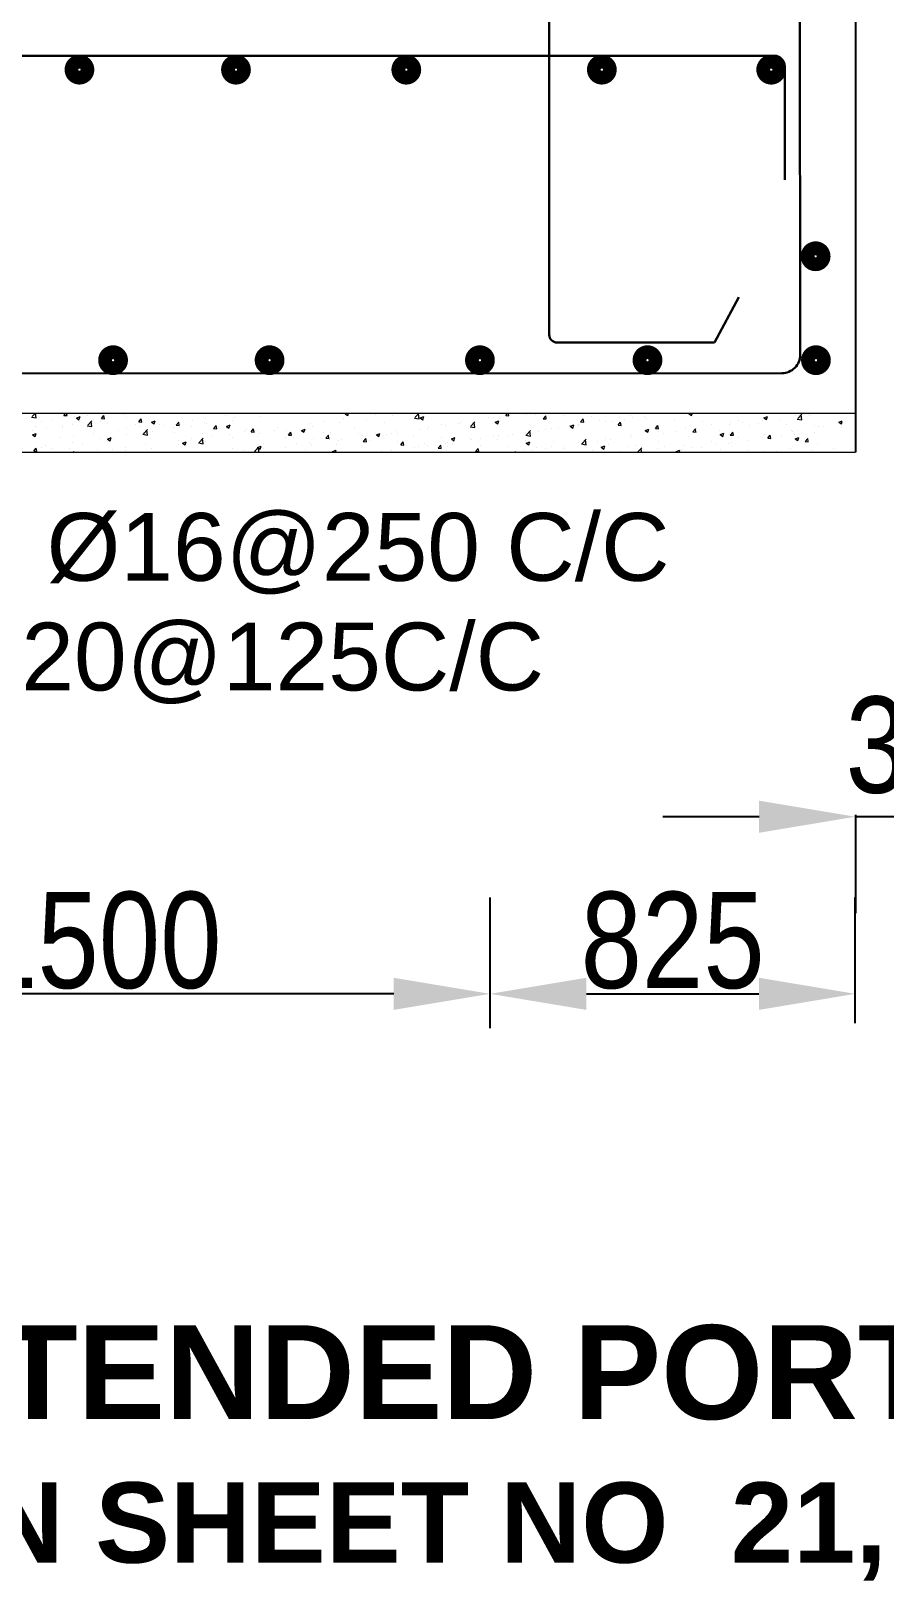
# Model space of a CAD drawing. Extents: x -358915 to 1258323, y -1667244 to -305611.
# Drawn here: x 583794 to 585921, y -1478479 to -1474602 of the extents above; entities that cross this region are included whole.
import ezdxf

# ---------------------------------------------------------------- set-up
doc = ezdxf.new("R2010")
doc.units = 0
doc.header["$LTSCALE"] = 300
doc.header["$MEASUREMENT"] = 0
doc.layers.get('DEFPOINTS').update_dxf_attribs({"linetype": 'CONTINUOUS'})
doc.layers.add('Dim', color=7, linetype='CONTINUOUS', lineweight=9)
doc.layers.add('ROD', color=1, linetype='CONTINUOUS', lineweight=30)
doc.layers.add('LINE', color=7, linetype='CONTINUOUS')
doc.layers.add('TXT', color=7, linetype='CONTINUOUS')
doc.styles.add('Arial', font='arial.ttf')
doc.styles.add('DIM', font='isocp3.shx')
doc.styles.add('dimText', font='ARIALN.TTF')
doc.dimstyles.new('dim n_120', dxfattribs={"dimtxt": 240, "dimasz": 240, "dimexe": 240, "dimexo": 150, "dimgap": 100, "dimtad": 2, "dimdec": 0, "dimzin": 0, "dimdsep": 46, "dimtxsty": 'DIM', "dimcen": 350, "dimclrd": 5, "dimclre": 5, "dimclrt": 7, "dimadec": 0, "dimazin": 0, "dimtfac": 1, "dimtdec": 0, "dimtmove": 0, "dimatfit": 3, "dimfxl": 240, "dimfxlon": 1, "dimtolj": 1, "dimtzin": 0, "dimarcsym": 0})

# ---------------------------------------------------------------- blocks, each defined once
blk = doc.blocks.new('*D895')
at = {"layer": 'DEFPOINTS', "color": 0, "ltscale": 50, "transparency": 16777216}
for p in [(585847.2, -1476404.4), (586237.2, -1476404.4), (585847.2, -1476559.5)]:
    blk.add_point(p, dxfattribs=at)
at = {"layer": 'Dim', "color": 5, "lineweight": -2, "ltscale": 50, "transparency": 16777216}
for p, q in [((585607.2, -1476559.5), (585367.2, -1476559.5)), ((585847.2, -1476554.4), (585847.2, -1476799.5)), ((586237.2, -1476559.5), (585847.2, -1476559.5)), ((586237.2, -1476554.4), (586237.2, -1476799.5)), ((586477.2, -1476559.5), (586717.2, -1476559.5))]:
    blk.add_line(p, q, dxfattribs=at)
at = {"layer": 'Dim', "color": 5, "ltscale": 50, "transparency": 16777216}
for points in [[(585607.2, -1476519.5), (585607.2, -1476599.5), (585847.2, -1476559.5)], [(586477.2, -1476519.5), (586477.2, -1476599.5), (586237.2, -1476559.5)]]:
    blk.add_solid(points, dxfattribs=at)
at = {"layer": 'Dim', "color": 7, "ltscale": 50, "transparency": 16777216, "insert": (586052.4, -1476381.6), "char_height": 240, "attachment_point": 5, "style": 'dimText'}
blk.add_mtext('\\A1;300', dxfattribs=at)
blk = doc.blocks.new('*D897')
at = {"layer": 'DEFPOINTS', "color": 0, "ltscale": 50, "transparency": 16777216}
for p in [(585847.1, -1477000.9), (584937, -1477236.6), (585847.1, -1477223.8)]:
    blk.add_point(p, dxfattribs=at)
at = {"layer": 'Dim', "color": 5, "lineweight": -2, "ltscale": 50, "transparency": 16777216}
for p, q in [((584937, -1477086.6), (584937, -1476760.9)), ((585847.1, -1477073.8), (585847.1, -1476760.9)), ((585177, -1477000.9), (585607.1, -1477000.9))]:
    blk.add_line(p, q, dxfattribs=at)
at = {"layer": 'Dim', "color": 5, "ltscale": 50, "transparency": 16777216}
for points in [[(585177, -1476960.9), (585177, -1477040.9), (584937, -1477000.9)], [(585607.1, -1476960.9), (585607.1, -1477040.9), (585847.1, -1477000.9)]]:
    blk.add_solid(points, dxfattribs=at)
at = {"layer": 'Dim', "color": 7, "ltscale": 50, "transparency": 16777216, "insert": (585392, -1476868.4), "char_height": 240, "attachment_point": 5, "style": 'dimText'}
blk.add_mtext('\\A1;825', dxfattribs=at)
blk = doc.blocks.new('*D900')
at = {"layer": 'DEFPOINTS', "color": 0, "ltscale": 50, "transparency": 16777216}
for p in [(582987.3, -1477000.9), (584937.2, -1477143.5), (582987.3, -1477246.9)]:
    blk.add_point(p, dxfattribs=at)
at = {"layer": 'Dim', "color": 5, "lineweight": -2, "ltscale": 50, "transparency": 16777216}
for p, q in [((582987.3, -1477096.9), (582987.3, -1476760.9)), ((584937.2, -1477000.9), (584937.2, -1476760.9)), ((584697.2, -1477000.9), (583227.3, -1477000.9))]:
    blk.add_line(p, q, dxfattribs=at)
at = {"layer": 'Dim', "color": 5, "ltscale": 50, "transparency": 16777216}
for points in [[(583227.3, -1476960.9), (583227.3, -1477040.9), (582987.3, -1477000.9)], [(584697.2, -1476960.9), (584697.2, -1477040.9), (584937.2, -1477000.9)]]:
    blk.add_solid(points, dxfattribs=at)
at = {"layer": 'Dim', "color": 7, "ltscale": 50, "transparency": 16777216, "insert": (583962.2, -1476868.4), "char_height": 240, "attachment_point": 5, "style": 'dimText'}
blk.add_mtext('\\A1;1500', dxfattribs=at)

msp = doc.modelspace()

# ---------------------------------------------------------------- linework, layer by layer
at = {"layer": 'Dim', "color": 2, "ltscale": 50}
for p, q in [((583794.6, -1475563.5), (583806.2, -1475565.3)), ((583796.1, -1475562), (583804.3, -1475553.4)), ((583806.2, -1475565.3), (583804.8, -1475553.4)), ((583819.7, -1475573.5), (583819.7, -1475573.5)), ((583841, -1475554.9), (583841, -1475554.9)), ((583845.2, -1475572.8), (583845.2, -1475572.8)), ((583875.3, -1475559.2), (583880.2, -1475553.4)), ((583875.3, -1475559.2), (583883.1, -1475559.9)), ((583883, -1475559.9), (583881.8, -1475553.4)), ((583901.8, -1475562.7), (583901.8, -1475562.7)), ((583906.4, -1475565.9), (583915.5, -1475562.4)), ((583906.4, -1475565.9), (583912.9, -1475570.3)), ((583912.8, -1475570.3), (583915.5, -1475562.4)), ((583914.6, -1475575.7), (583914.6, -1475575.7)), ((583934.4, -1475558.4), (583934.4, -1475558.4)), ((583934.8, -1475583.5), (583944.9, -1475573)), ((583944.9, -1475586.8), (583943.5, -1475574.4)), ((583948, -1475570.4), (583948, -1475570.4)), ((583965.2, -1475573.3), (583965.2, -1475573.3)), ((583968.5, -1475567.4), (583974.8, -1475559.9)), ((583968.5, -1475567.4), (583976.3, -1475568)), ((583976.3, -1475568.1), (583974.8, -1475559.9)), ((583984, -1475578.7), (583984, -1475578.7)), ((584023.8, -1475557.4), (584023.8, -1475557.4)), ((584031.9, -1475564.1), (584031.9, -1475564.1)), ((584053.4, -1475581.6), (584053.4, -1475581.6)), ((584061.8, -1475575.5), (584068.1, -1475568.1)), ((584061.8, -1475575.5), (584069.6, -1475576.2)), ((584069.5, -1475576.2), (584068, -1475568.1)), ((584093.2, -1475576.3), (584102.3, -1475572.8)), ((584093.2, -1475576.3), (584099.7, -1475580.7)), ((584097.6, -1475555.8), (584097.6, -1475555.8)), ((584099.7, -1475580.7), (584102.3, -1475572.8)), ((584113.3, -1475581.7), (584113.3, -1475581.7)), ((584155, -1475583.7), (584161.3, -1475576.2)), ((584162.8, -1475584.4), (584161.3, -1475576.3)), ((584195.4, -1475570.9), (584195.4, -1475570.9)), ((584225.1, -1475576.8), (584225.1, -1475576.8)), ((584227.9, -1475566.6), (584227.9, -1475566.6)), ((584230.3, -1475580.2), (584230.3, -1475580.2)), ((584277.2, -1475560.1), (584277.2, -1475560.1)), ((584295.9, -1475571.9), (584295.9, -1475571.9)), ((584300.9, -1475563.8), (584300.9, -1475563.8)), ((584363.5, -1475562.1), (584363.5, -1475562.1)), ((584488.9, -1475579), (584488.9, -1475579)), ((584521.5, -1475574.7), (584521.5, -1475574.7)), ((584561.8, -1475578.2), (584561.8, -1475578.2)), ((584570.7, -1475568.2), (584570.7, -1475568.2)), ((584576.1, -1475555.2), (584581, -1475553.4)), ((584576.1, -1475555.2), (584582.6, -1475559.6)), ((584582.6, -1475559.6), (584584.6, -1475553.4)), ((584628.6, -1475569), (584628.6, -1475569)), ((584652.8, -1475557.4), (584652.8, -1475557.4)), ((584674.6, -1475576.3), (584674.6, -1475576.3)), ((584694.2, -1475560.7), (584694.2, -1475560.7)), ((584748.6, -1475566), (584760.1, -1475567.8)), ((584750, -1475564.5), (584760.1, -1475553.9)), ((584750.4, -1475563.3), (584750.4, -1475563.3)), ((584760.1, -1475567.7), (584758.7, -1475555.4)), ((584763, -1475565.6), (584772.1, -1475562.1)), ((584763, -1475565.6), (584769.4, -1475570)), ((584769.4, -1475570), (584772, -1475562.1)), ((584857.4, -1475578.8), (584857.4, -1475578.8)), ((584864.3, -1475576.3), (584864.3, -1475576.3)), ((584888.8, -1475586), (584898.9, -1475575.4)), ((584892.6, -1475576.7), (584892.6, -1475576.7)), ((584898.9, -1475589.3), (584897.4, -1475576.9)), ((584933.2, -1475565.8), (584933.2, -1475565.8)), ((584946.4, -1475565.5), (584946.4, -1475565.5)), ((584949.8, -1475576), (584958.9, -1475572.5)), ((584949.8, -1475576), (584956.2, -1475580.4)), ((584956.2, -1475580.4), (584958.8, -1475572.5)), ((584960.1, -1475567), (584960.1, -1475567)), ((584976.2, -1475559.3), (584981.2, -1475553.4)), ((584976.2, -1475559.3), (584984, -1475560)), ((584978.9, -1475561.2), (584978.9, -1475561.2)), ((584983.9, -1475560), (584982.7, -1475553.4)), ((585026.8, -1475557.8), (585026.8, -1475557.8)), ((585028.2, -1475554.8), (585028.2, -1475554.8)), ((585050.3, -1475556.2), (585050.3, -1475556.2)), ((585069.4, -1475567.5), (585075.7, -1475560)), ((585069.4, -1475567.5), (585077.2, -1475568.2)), ((585077.2, -1475568.2), (585075.7, -1475560)), ((585119.7, -1475559.2), (585119.7, -1475559.2)), ((585162.7, -1475575.6), (585168.9, -1475568.2)), ((585162.7, -1475575.6), (585170.4, -1475576.3)), ((585170.4, -1475576.4), (585168.9, -1475568.2)), ((585189.1, -1475562.1), (585189.1, -1475562.1)), ((585210.3, -1475572.3), (585210.3, -1475572.3)), ((585225.2, -1475573.9), (585225.2, -1475573.9)), ((585240, -1475573.6), (585240, -1475573.6)), ((585255.9, -1475583.8), (585262.2, -1475576.3)), ((585258.5, -1475565), (585258.5, -1475565)), ((585263.7, -1475584.5), (585262.2, -1475576.4)), ((585272.5, -1475569.4), (585272.5, -1475569.4)), ((585286.1, -1475559.3), (585286.1, -1475559.3)), ((585290.9, -1475565.6), (585290.9, -1475565.6)), ((585321.7, -1475562.9), (585321.7, -1475562.9)), ((585327.9, -1475567.9), (585327.9, -1475567.9)), ((585358.4, -1475555.8), (585358.4, -1475555.8)), ((585397.3, -1475570.9), (585397.3, -1475570.9)), ((585432.7, -1475554.9), (585436.7, -1475553.4)), ((585432.7, -1475554.9), (585439.1, -1475559.3)), ((585439.1, -1475559.3), (585441.1, -1475553.4)), ((585466.7, -1475573.8), (585466.7, -1475573.8)), ((585489.2, -1475581.6), (585489.2, -1475581.6)), ((585533.5, -1475581.8), (585533.5, -1475581.8)), ((585536.1, -1475576.7), (585536.1, -1475576.7)), ((585556.7, -1475571.9), (585556.7, -1475571.9)), ((585566.1, -1475577.5), (585566.1, -1475577.5)), ((585605.5, -1475579.7), (585605.5, -1475579.7)), ((585615.3, -1475571), (585615.3, -1475571)), ((585619.5, -1475565.3), (585628.6, -1475561.8)), ((585619.5, -1475565.3), (585626, -1475569.7)), ((585623.5, -1475562.7), (585623.5, -1475562.7)), ((585625.9, -1475569.7), (585628.6, -1475561.9)), ((585659.8, -1475571.8), (585659.8, -1475571.8)), ((585674.9, -1475582.6), (585674.9, -1475582.6)), ((585689.1, -1475554.4), (585689.1, -1475554.4)), ((585697.4, -1475560.2), (585697.4, -1475560.2)), ((585702.5, -1475568.4), (585714.1, -1475570.2)), ((585704, -1475566.9), (585714.1, -1475556.4)), ((585714.1, -1475570.2), (585712.6, -1475557.9)), ((585729.9, -1475555.9), (585729.9, -1475555.9)), ((585735.6, -1475558.8), (585735.6, -1475558.8)), ((585806.3, -1475575.8), (585814.7, -1475572.5)), ((585806.3, -1475575.8), (585812.8, -1475580.1)), ((585812.7, -1475580.1), (585814.7, -1475574.3)), ((583796.4, -1475596.4), (583796.4, -1475596.4)), ((583797.2, -1475607.8), (583806.3, -1475604.3)), ((583797.2, -1475607.8), (583803.7, -1475612.2)), ((583803.3, -1475587.3), (583803.3, -1475587.3)), ((583803.6, -1475612.2), (583806.3, -1475604.3)), ((583832, -1475591.4), (583832, -1475591.4)), ((583867.6, -1475614), (583867.6, -1475614)), ((583872.2, -1475583.4), (583872.2, -1475583.4)), ((583872.7, -1475590.3), (583872.7, -1475590.3)), ((583897.7, -1475583), (583897.7, -1475583)), ((583900.2, -1475609.7), (583900.2, -1475609.7)), ((583933.4, -1475585), (583944.9, -1475586.8)), ((583942.1, -1475593.2), (583942.1, -1475593.2)), ((583949.4, -1475603.2), (583949.4, -1475603.2)), ((583963.6, -1475616.6), (583963.6, -1475616.6)), ((583984, -1475618.2), (583993.1, -1475614.8)), ((583984, -1475618.2), (583990.5, -1475622.6)), ((583990.4, -1475622.6), (583993.1, -1475614.8)), ((583997.6, -1475615.9), (583997.6, -1475615.9)), ((584011.4, -1475596.1), (584011.4, -1475596.1)), ((584030.3, -1475607.4), (584030.3, -1475607.4)), ((584031.5, -1475592.4), (584031.5, -1475592.4)), ((584064, -1475588.1), (584064, -1475588.1)), ((584072.1, -1475606.5), (584083.7, -1475608.3)), ((584073.5, -1475605), (584083.7, -1475594.5)), ((584073.5, -1475602.9), (584073.5, -1475602.9)), ((584080.8, -1475599.1), (584080.8, -1475599.1)), ((584083.6, -1475608.3), (584082.2, -1475596)), ((584096, -1475599.1), (584096, -1475599.1)), ((584122.8, -1475584.5), (584122.8, -1475584.5)), ((584149.3, -1475589.9), (584149.3, -1475589.9)), ((584150.2, -1475602), (584150.2, -1475602)), ((584155, -1475583.7), (584162.8, -1475584.4)), ((584163.5, -1475589.3), (584163.5, -1475589.3)), ((584192.2, -1475587.5), (584192.2, -1475587.5)), ((584193.7, -1475617.8), (584193.7, -1475617.8)), ((584212.3, -1475626.5), (584222.4, -1475616)), ((584219.6, -1475604.9), (584219.6, -1475604.9)), ((584222.4, -1475629.8), (584220.9, -1475617.5)), ((584243, -1475611.4), (584243, -1475611.4)), ((584248.3, -1475591.8), (584254.5, -1475584.4)), ((584248.3, -1475591.8), (584256, -1475592.5)), ((584256, -1475592.6), (584254.5, -1475584.4)), ((584261.6, -1475590.4), (584261.6, -1475590.4)), ((584280.1, -1475586.7), (584289.2, -1475583.2)), ((584280.1, -1475586.7), (584286.5, -1475591.1)), ((584286.5, -1475591.1), (584289.1, -1475583.2)), ((584289, -1475607.9), (584289, -1475607.9)), ((584294.4, -1475615.1), (584294.4, -1475615.1)), ((584325.1, -1475600.6), (584325.1, -1475600.6)), ((584331, -1475593.3), (584331, -1475593.3)), ((584341.5, -1475600), (584347.8, -1475592.5)), ((584341.5, -1475600), (584349.3, -1475600.7)), ((584349.3, -1475600.7), (584347.8, -1475592.6)), ((584357.6, -1475596.3), (584357.6, -1475596.3)), ((584358.4, -1475610.8), (584358.4, -1475610.8)), ((584361.9, -1475605.4), (584361.9, -1475605.4)), ((584400.4, -1475596.3), (584400.4, -1475596.3)), ((584406.8, -1475589.8), (584406.8, -1475589.8)), ((584427.8, -1475613.7), (584427.8, -1475613.7)), ((584428.6, -1475596.2), (584428.6, -1475596.2)), ((584434.8, -1475608.2), (584441, -1475600.7)), ((584434.8, -1475608.2), (584442.5, -1475608.8)), ((584442.5, -1475608.9), (584441, -1475600.7)), ((584447.2, -1475615.4), (584447.2, -1475615.4)), ((584466.9, -1475597.1), (584476, -1475593.6)), ((584466.9, -1475597.1), (584473.4, -1475601.5)), ((584469.8, -1475599.2), (584469.8, -1475599.2)), ((584473.3, -1475601.5), (584476, -1475593.7)), ((584494.3, -1475587.9), (584494.3, -1475587.9)), ((584497.2, -1475616.7), (584497.2, -1475616.7)), ((584523, -1475602.4), (584523, -1475602.4)), ((584528, -1475616.3), (584534.3, -1475608.8)), ((584528, -1475616.3), (584535.8, -1475617)), ((584535.7, -1475617), (584534.2, -1475608.9)), ((584536.5, -1475619.5), (584536.5, -1475619.5)), ((584539.2, -1475602.1), (584539.2, -1475602.1)), ((584566.6, -1475619.6), (584566.6, -1475619.6)), ((584598.8, -1475589.3), (584598.8, -1475589.3)), ((584608.6, -1475605.1), (584608.6, -1475605.1)), ((584618.6, -1475608.7), (584618.6, -1475608.7)), ((584621.2, -1475624.5), (584627.5, -1475617)), ((584627, -1475612.3), (584627, -1475612.3)), ((584629, -1475625.2), (584627.5, -1475617)), ((584629.9, -1475617.9), (584629.9, -1475617.9)), ((584651.2, -1475604.4), (584651.2, -1475604.4)), ((584653.7, -1475607.6), (584662.8, -1475604.1)), ((584653.7, -1475607.6), (584660.2, -1475611.9)), ((584660.2, -1475611.9), (584662.8, -1475604.1)), ((584678, -1475608), (584678, -1475608)), ((584692.6, -1475604), (584692.6, -1475604)), ((584700.4, -1475597.9), (584700.4, -1475597.9)), ((584705.8, -1475604.9), (584705.8, -1475604.9)), ((584747.4, -1475610.9), (584747.4, -1475610.9)), ((584760.2, -1475594.2), (584760.2, -1475594.2)), ((584781.6, -1475591.9), (584781.6, -1475591.9)), ((584782.5, -1475587.1), (584782.5, -1475587.1)), ((584815.1, -1475582.8), (584815.1, -1475582.8)), ((584816.8, -1475613.9), (584816.8, -1475613.9)), ((584826.9, -1475585.1), (584826.9, -1475585.1)), ((584840.6, -1475618), (584849.7, -1475614.5)), ((584840.6, -1475618), (584847, -1475622.3)), ((584847, -1475622.3), (584849.6, -1475614.5)), ((584886.2, -1475616.8), (584886.2, -1475616.8)), ((584887.3, -1475587.5), (584898.9, -1475589.3)), ((584891, -1475620), (584891, -1475620)), ((584912.2, -1475616.8), (584912.2, -1475616.8)), ((584944.7, -1475612.5), (584944.7, -1475612.5)), ((584955.6, -1475619.7), (584955.6, -1475619.7)), ((584958.5, -1475610.3), (584958.5, -1475610.3)), ((584982.8, -1475611.3), (584982.8, -1475611.3)), ((584994, -1475606), (584994, -1475606)), ((585025.3, -1475601.1), (585025.3, -1475601.1)), ((585026.1, -1475609), (585037.6, -1475610.8)), ((585027.5, -1475607.5), (585037.6, -1475596.9)), ((585037.6, -1475610.8), (585036.2, -1475598.4)), ((585058.7, -1475598.3), (585058.7, -1475598.3)), ((585076.1, -1475595.2), (585076.1, -1475595.2)), ((585090.9, -1475592.8), (585090.9, -1475592.8)), ((585108.6, -1475590.9), (585108.6, -1475590.9)), ((585134.5, -1475585.3), (585134.5, -1475585.3)), ((585136.6, -1475586.4), (585145.7, -1475583)), ((585136.6, -1475586.4), (585143.1, -1475590.8)), ((585143, -1475590.8), (585145.7, -1475583)), ((585157.9, -1475584.5), (585157.9, -1475584.5)), ((585158.4, -1475583.1), (585158.4, -1475583.1)), ((585166.2, -1475629), (585176.4, -1475618.5)), ((585176.3, -1475632.3), (585174.9, -1475620)), ((585223.6, -1475617.2), (585223.6, -1475617.2)), ((585238.3, -1475620.6), (585238.3, -1475620.6)), ((585255.9, -1475583.8), (585263.7, -1475584.5)), ((585287.5, -1475614.2), (585287.5, -1475614.2)), ((585289.3, -1475608.9), (585289.3, -1475608.9)), ((585323.4, -1475596.9), (585332.5, -1475593.4)), ((585323.4, -1475596.9), (585329.9, -1475601.2)), ((585329.9, -1475601.2), (585332.5, -1475593.4)), ((585349.2, -1475591.9), (585355.4, -1475584.5)), ((585349.2, -1475591.9), (585356.9, -1475592.6)), ((585356.9, -1475592.7), (585355.4, -1475584.5)), ((585356.8, -1475599.1), (585356.8, -1475599.1)), ((585369.6, -1475603.3), (585369.6, -1475603.3)), ((585402.2, -1475599.1), (585402.2, -1475599.1)), ((585423.5, -1475590), (585423.5, -1475590)), ((585432.4, -1475610.8), (585432.4, -1475610.8)), ((585442.4, -1475600.1), (585448.7, -1475592.6)), ((585442.4, -1475600.1), (585450.2, -1475600.8)), ((585450.1, -1475600.8), (585448.6, -1475592.7)), ((585451.4, -1475592.6), (585451.4, -1475592.6)), ((585508.2, -1475597.8), (585508.2, -1475597.8)), ((585510.3, -1475607.3), (585519.4, -1475603.8)), ((585510.3, -1475607.3), (585516.7, -1475611.6)), ((585516.7, -1475611.6), (585519.3, -1475603.8)), ((585535.6, -1475608.3), (585541.9, -1475600.8)), ((585535.6, -1475608.3), (585543.4, -1475608.9)), ((585543.4, -1475609), (585541.9, -1475600.8)), ((585555.1, -1475615.2), (585555.1, -1475615.2)), ((585584, -1475584.8), (585584, -1475584.8)), ((585615.1, -1475613.3), (585615.1, -1475613.3)), ((585621.9, -1475606), (585621.9, -1475606)), ((585628.9, -1475616.4), (585635.2, -1475609)), ((585628.9, -1475616.4), (585636.7, -1475617.1)), ((585636.6, -1475617.1), (585635.1, -1475609)), ((585663.2, -1475611.5), (585663.2, -1475611.5)), ((585687.6, -1475597.7), (585687.6, -1475597.7)), ((585691, -1475600.3), (585691, -1475600.3)), ((585695.7, -1475607.2), (585695.7, -1475607.2)), ((585697.1, -1475617.7), (585706.2, -1475614.2)), ((585697.1, -1475617.7), (585703.6, -1475622)), ((585703.5, -1475622), (585706.2, -1475614.2)), ((585722.1, -1475624.6), (585728.4, -1475617.1)), ((585729.9, -1475625.3), (585728.4, -1475617.2)), ((585744.3, -1475585.5), (585744.3, -1475585.5)), ((585745, -1475600.7), (585745, -1475600.7)), ((585755.1, -1475587.9), (585755.1, -1475587.9)), ((585766.8, -1475587.3), (585766.8, -1475587.3)), ((585813.7, -1475588.5), (585813.7, -1475588.5)), ((583800.1, -1475648.8), (583806.4, -1475641.4)), ((583800.1, -1475648.8), (583807.9, -1475649.5)), ((583807.8, -1475649.6), (583806.3, -1475641.4)), ((583819.4, -1475638.9), (583819.4, -1475638.9)), ((583830.4, -1475634.6), (583830.4, -1475634.6)), ((583846, -1475641.9), (583846, -1475641.9)), ((583888.8, -1475641.8), (583888.8, -1475641.8)), ((583896.1, -1475626.3), (583896.1, -1475626.3)), ((583898.5, -1475650.9), (583899.6, -1475649.5)), ((583899.8, -1475650.9), (583899.6, -1475649.6)), ((583921.8, -1475628.9), (583921.8, -1475628.9)), ((583958.2, -1475644.7), (583958.2, -1475644.7)), ((583997.3, -1475643.7), (583997.3, -1475643.7)), ((584027.6, -1475647.7), (584027.6, -1475647.7)), ((584028.8, -1475650.7), (584028.8, -1475650.7)), ((584029.8, -1475639.4), (584029.8, -1475639.4)), ((584079.1, -1475632.9), (584079.1, -1475632.9)), ((584094.4, -1475642.4), (584094.4, -1475642.4)), ((584097, -1475650.6), (584097, -1475650.6)), ((584161.2, -1475622.1), (584161.2, -1475622.1)), ((584161.9, -1475632.6), (584161.9, -1475632.6)), ((584170.8, -1475628.7), (584179.9, -1475625.2)), ((584170.8, -1475628.7), (584177.3, -1475633)), ((584177.3, -1475633), (584179.9, -1475625.2)), ((584210.8, -1475628.1), (584222.4, -1475629.9)), ((584228.7, -1475623.5), (584228.7, -1475623.5)), ((584295.5, -1475641.4), (584295.5, -1475641.4)), ((584323.4, -1475647.5), (584323.4, -1475647.5)), ((584349.6, -1475649.6), (584357.9, -1475650.9)), ((584351, -1475648.1), (584361.2, -1475637.5)), ((584357.7, -1475639.1), (584366.8, -1475635.6)), ((584357.7, -1475639.1), (584364.1, -1475643.4)), ((584361.1, -1475650.9), (584359.7, -1475639)), ((584360.3, -1475648.7), (584360.3, -1475648.7)), ((584364.1, -1475643.4), (584366.7, -1475635.6)), ((584371.3, -1475628.4), (584371.3, -1475628.4)), ((584372.6, -1475641.1), (584372.6, -1475641.1)), ((584427, -1475639.5), (584427, -1475639.5)), ((584454.7, -1475630.3), (584454.7, -1475630.3)), ((584478.3, -1475643.9), (584478.3, -1475643.9)), ((584487.3, -1475626), (584487.3, -1475626)), ((584492.7, -1475631.2), (584492.7, -1475631.2)), ((584544.5, -1475649.5), (584553.6, -1475646)), ((584544.5, -1475649.5), (584546.5, -1475650.9)), ((584551.9, -1475650.9), (584553.6, -1475646)), ((584554.1, -1475630.9), (584554.1, -1475630.9)), ((584560.2, -1475621.4), (584560.2, -1475621.4)), ((584621.2, -1475624.5), (584629, -1475625.1)), ((584636, -1475622.5), (584636, -1475622.5)), ((584666.2, -1475649.2), (584666.2, -1475649.2)), ((584691.1, -1475647.2), (584691.1, -1475647.2)), ((584705.4, -1475625.5), (584705.4, -1475625.5)), ((584714.5, -1475632.6), (584720.8, -1475625.2)), ((584714.5, -1475632.6), (584722.3, -1475633.3)), ((584722.2, -1475633.4), (584720.7, -1475625.2)), ((584748.3, -1475638.4), (584748.3, -1475638.4)), ((584755.4, -1475650.4), (584755.4, -1475650.4)), ((584758.6, -1475637.5), (584758.6, -1475637.5)), ((584774.8, -1475628.4), (584774.8, -1475628.4)), ((584780.9, -1475634.1), (584780.9, -1475634.1)), ((584807.7, -1475640.8), (584814, -1475633.3)), ((584807.7, -1475640.8), (584815.5, -1475641.5)), ((584815.5, -1475641.5), (584814, -1475633.4)), ((584825.3, -1475628.3), (584825.3, -1475628.3)), ((584830.1, -1475627.6), (584830.1, -1475627.6)), ((584831.2, -1475637.3), (584831.2, -1475637.3)), ((584844.2, -1475631.3), (584844.2, -1475631.3)), ((584901, -1475648.9), (584907.2, -1475641.5)), ((584901, -1475648.9), (584908.8, -1475649.6)), ((584907, -1475624.3), (584907, -1475624.3)), ((584908.7, -1475649.7), (584907.2, -1475641.5)), ((584913.6, -1475634.2), (584913.6, -1475634.2)), ((584983, -1475637.2), (584983, -1475637.2)), ((584999.5, -1475650.9), (585000.5, -1475649.6)), ((585000.7, -1475650.9), (585000.5, -1475649.7)), ((585023.7, -1475644.4), (585023.7, -1475644.4)), ((585025, -1475622.7), (585025, -1475622.7)), ((585027.4, -1475628.4), (585036.5, -1475624.9)), ((585027.4, -1475628.4), (585033.8, -1475632.7)), ((585033.8, -1475632.7), (585036.4, -1475624.9)), ((585041.9, -1475646.5), (585041.9, -1475646.5)), ((585052.4, -1475640.1), (585052.4, -1475640.1)), ((585074.4, -1475642.2), (585074.4, -1475642.2)), ((585089.3, -1475636.1), (585089.3, -1475636.1)), ((585094.4, -1475625.6), (585094.4, -1475625.6)), ((585121.8, -1475643), (585121.8, -1475643)), ((585123.7, -1475635.7), (585123.7, -1475635.7)), ((585156.9, -1475626.3), (585156.9, -1475626.3)), ((585163.8, -1475628.5), (585163.8, -1475628.5)), ((585164.8, -1475630.5), (585176.4, -1475632.3)), ((585191.2, -1475646), (585191.2, -1475646)), ((585204.9, -1475649.8), (585204.9, -1475649.8)), ((585205.8, -1475624.9), (585205.8, -1475624.9)), ((585214.2, -1475638.8), (585223.3, -1475635.3)), ((585214.2, -1475638.8), (585220.7, -1475643.2)), ((585220.6, -1475643.2), (585223.3, -1475635.3)), ((585233.2, -1475631.4), (585233.2, -1475631.4)), ((585260.6, -1475648.9), (585260.6, -1475648.9)), ((585280.7, -1475636.8), (585280.7, -1475636.8)), ((585302.6, -1475634.4), (585302.6, -1475634.4)), ((585305, -1475650.5), (585315.1, -1475640)), ((585314.7, -1475650.9), (585313.6, -1475641.5)), ((585355.2, -1475642.4), (585355.2, -1475642.4)), ((585356.6, -1475623.8), (585356.6, -1475623.8)), ((585368, -1475650.3), (585368, -1475650.3)), ((585372, -1475637.3), (585372, -1475637.3)), ((585401, -1475649.2), (585410.1, -1475645.7)), ((585401, -1475649.2), (585403.5, -1475650.9)), ((585408.4, -1475650.9), (585410.1, -1475645.7)), ((585417.2, -1475643.9), (585417.2, -1475643.9)), ((585422, -1475633.2), (585422, -1475633.2)), ((585441.4, -1475640.2), (585441.4, -1475640.2)), ((585463.5, -1475639.4), (585463.5, -1475639.4)), ((585487.6, -1475624.9), (585487.6, -1475624.9)), ((585499.3, -1475633), (585499.3, -1475633)), ((585510.8, -1475643.2), (585510.8, -1475643.2)), ((585531.9, -1475628.8), (585531.9, -1475628.8)), ((585539.3, -1475626.3), (585539.3, -1475626.3)), ((585580.2, -1475646.1), (585580.2, -1475646.1)), ((585581.1, -1475622.3), (585581.1, -1475622.3)), ((585620.3, -1475649.3), (585620.3, -1475649.3)), ((585649.6, -1475649), (585649.6, -1475649)), ((585686, -1475641), (585686, -1475641)), ((585722.1, -1475624.6), (585729.9, -1475625.3)), ((585740.6, -1475645.8), (585740.6, -1475645.8)), ((585753.5, -1475631.2), (585753.5, -1475631.2)), ((585792.9, -1475641.2), (585792.9, -1475641.2))]:
    msp.add_line(p, q, dxfattribs=at)
at = {"layer": 'LINE'}
msp.add_line((585847.2, -1474578.4), (585847.2, -1475650.9), dxfattribs=at)
at = {"layer": 'LINE', "lineweight": 18}
for p, q in [((579217.1, -1475553.4), (585847.2, -1475553.4)), ((579217.1, -1475650.9), (585847.2, -1475650.9))]:
    msp.add_line(p, q, dxfattribs=at)
at = {"layer": 'ROD'}
for p, q in [((585084.5, -1475358.4), (585084.5, -1466819)), ((585709.9, -1475408.4), (585701.8, -1466816.8)), ((582809.7, -1474662.9), (585645.1, -1474662.9)), ((585671.1, -1474688.9), (585671.1, -1474971.9)), ((585496.2, -1475377.9), (585104, -1475377.9)), ((582809.7, -1475455.9), (585664.5, -1475454))]:
    msp.add_line(p, q, dxfattribs=at)
at = {"layer": 'ROD', "const_width": 39.9}
for points in [[(583930.2, -1474692.3, -1), (583897.7, -1474703.1, -1)], [(584287.7, -1474692.3, 1), (584320.2, -1474703.1, 1)], [(584712.1, -1474692.3, 1), (584744.6, -1474703.1, 1)], [(585199.3, -1474692.3, 1), (585231.8, -1474703.1, 1)], [(585621.3, -1474692.3, 1), (585653.9, -1474703.1, 1)], [(585731.9, -1475157.3, 1), (585764.5, -1475168.2, 1)], [(584014, -1475416.3, -1), (583981.4, -1475427.2, -1)], [(584371.4, -1475416.3, 1), (584404, -1475427.2, 1)], [(584895.5, -1475416.3, 1), (584928.1, -1475427.2, 1)], [(585313, -1475416.3, 1), (585345.6, -1475427.2, 1)], [(585765.3, -1475416.3, -1), (585732.8, -1475427.2, -1)]]:
    msp.add_lwpolyline(points, format="xyb", close=True, dxfattribs=at)
at = {"layer": 'ROD'}
msp.add_lwpolyline([(585556.7, -1475264.8), (585496.2, -1475377.9)], dxfattribs=at)
for centre, radius, start, end in [((585645.1, -1474688.9), 26, 0, 90), ((585104, -1475358.4), 19.5, 180, 270), ((585664.4, -1475408.5), 45.5, 270.038, 0.0544)]:
    msp.add_arc(centre, radius, start, end, dxfattribs=at)

# ---------------------------------------------------------------- texts
at = {"layer": 'TXT', "color": 0, "char_height": 169, "width": 1753.522, "attachment_point": 4, "style": 'Arial'}
for s, insert in [('%%C16@250 C/C', (583832.2, -1475904)), ('%%C20@125C/C', (583585.4, -1476177.3))]:
    msp.add_mtext(s, dxfattribs=dict(at, insert=insert))
at = {"layer": 'TXT', "color": 0, "insert": (576351.3, -1478152.8), "char_height": 130, "width": 12347.342, "attachment_point": 4}
msp.add_mtext('\\A1;{\\fArial|b1|i0|c0|p34;\\H1.8x;\\C6;SECTION C\\H0.7x;\\S^ 1;\\H1.429x;-C\\H0.7x;\\S^ 1;\\H1.429x; (VALID FOR 450 LENGTH IN EXTENDED PORTION OF BARREL)\\P\\A0;\\H0.6478x;\\C7;                \\H1.319x;                 (FOUNDATION TREATMENT SHOWN IN SHEET NO  21, 22 & 23 OF 25) }', dxfattribs=at)

# ---------------------------------------------------------------- dimensions: what is measured, and where the dimension line sits
at = {"layer": 'Dim', "ltscale": 50}
dim = msp.add_linear_dim(base=(585847.2, -1476559.5), p1=(586237.2, -1476404.4), p2=(585847.2, -1476404.4), angle=180, text='300', dimstyle='dim n_120', override={"dimgap": 10, "dimtxsty": 'dimText', "dimtmove": 2}, dxfattribs=at)
dim.commit()
dim.dimension.update_dxf_attribs({"geometry": '*D895', "text_midpoint": (586052.4, -1476381.6), "dimtype": 160})
for base, p1, p2, text, picture, middle in [((582987.3, -1477000.9), (584937.2, -1477143.5), (582987.3, -1477246.9), '1500', '*D900', (583962.2, -1476868.4)), ((585847.1, -1477000.9), (584937, -1477236.6), (585847.1, -1477223.8), '825\\X', '*D897', (585392, -1477000.9))]:
    dim = msp.add_linear_dim(base=base, p1=p1, p2=p2, angle=180, text=text, dimstyle='dim n_120', override={"dimgap": 10, "dimtxsty": 'dimText', "dimtmove": 2}, dxfattribs=at)
    dim.commit()
    dim.dimension.update_dxf_attribs({"geometry": picture, "text_midpoint": middle})

doc.saveas('drawing.dxf')
